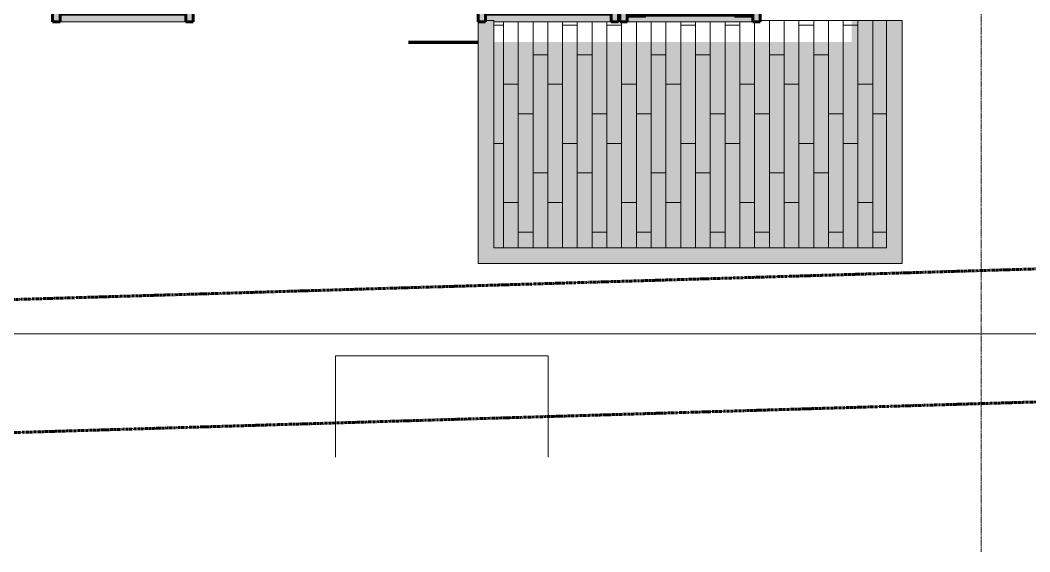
# Model space of a CAD drawing. Header units: inches. Extents: x -4105 to -1989, y 9836 to 11159.
# Drawn here: x -3414.5 to -3141.1, y 9836.2 to 9980.1 of the extents above; entities that cross this region are included whole.
import ezdxf

# ---------------------------------------------------------------- set-up
doc = ezdxf.new("R2010")
doc.units = ezdxf.units.IN
doc.header["$MEASUREMENT"] = 0
doc.linetypes.add('Double Dash 3_8_', pattern=[1, 0.375, -0.125, 0.125, -0.125, 0.125, -0.125])
doc.linetypes.add('Grid Line 1_2_', pattern=[0.875, 0.5, -0.125, 0.125, -0.125])
for name, color, linetype, lineweight in [('0-1', 7, 'Continuous', 5), ('0-2', 7, 'Continuous', 9), ('A-AREA-1', 130, 'Continuous', 80), ('A-FLOR-1', 250, 'Continuous', 18), ('A-FLOR-PATT-1', 251, 'Continuous', 9), ('A-GLAZ-1', 27, 'Continuous', 18), ('A-GLAZ-2', 170, 'Continuous', 18), ('A-GLAZ-3', 250, 'Continuous', 18), ('A-GLAZ-4', 10, 'Continuous', 60), ('A-WALL-5', 23, 'Continuous', 5), ('A-WALL-9', 250, 'Continuous', 18), ('C-PROP-LINE-1', 10, 'Double Dash 3_8_', 60), ('C-TOPO', 7, 'Continuous', 9), ('S-GRID-1', 1, 'Grid Line 1_2_', 9)]:
    doc.layers.add(name, color=color, linetype=linetype, lineweight=lineweight)
doc.layers.add('0-3', color=255, linetype='Continuous', lineweight=5, transparency=1)
doc.layers.add('A-AREA-PATT-1', color=7, linetype='Continuous', lineweight=9, transparency=1)

# ---------------------------------------------------------------- blocks, each defined once
blk = doc.blocks.new('CTR  - Topography_rvt-1-ENLARGED FLOOR PLAN - 2ND FLOOR PLAN - WEST')
at = {"layer": 'C-TOPO'}
for p, q in [((-2699.65, 9895.19), (-3561.58, 9895.19)), ((-3329.12, 9861.8), (-3329.12, 9889.19)), ((-3329.12, 9889.19), (-3271.52, 9889.19)), ((-3271.52, 9889.19), (-3329.12, 9889.19)), ((-3329.12, 9889.19), (-3329.12, 9861.8)), ((-3271.52, 9889.19), (-3271.52, 9861.8)), ((-3271.52, 9861.8), (-3271.52, 9889.19))]:
    blk.add_line(p, q, dxfattribs=at)
blk = doc.blocks.new('_THE_ WINDOW _ DOOR - Door - 2nd Floor-2113405-ENLARGED FLOOR PLAN - 2ND FLOOR PLAN - WEST')
at = {"layer": 'A-GLAZ-1'}
h = blk.add_hatch(color=256, dxfattribs=at)
h.paths.add_polyline_path([(-19.0125, 4.9375), (-19.0125, -1.0625), (-17.0125, -1.0625), (-17.0125, 4.9375)], flags=0)
h.paths.add_polyline_path([(19.0125, 4.9375), (17.0125, 4.9375), (17.0125, -1.0625), (19.0125, -1.0625), (19.0125, 4.625)], flags=0)
h = blk.add_hatch(color=256, dxfattribs=at)
h.paths.add_polyline_path([(17.0125, 4.9375), (-17.0125, 4.9375), (-17.0125, 3.4375), (17.0125, 3.4375), (17.0125, 4.625)], flags=0)
h.paths.add_polyline_path([(17.0125, 1.4375), (-17.0125, 1.4375), (-17.0125, -1.0625), (17.0125, -1.0625)], flags=0)
h = blk.add_hatch(color=256, dxfattribs=at)
h.paths.add_polyline_path([(-17.0125, 3.4375), (-17.0125, 2.9375), (-12.0125, 2.9375), (-12.0125, 3.4375)], flags=0)
h.paths.add_polyline_path([(12.0125, 3.4375), (12.0125, 2.9375), (17.0125, 2.9375), (17.0125, 3.4375)], flags=0)
h.paths.add_polyline_path([(-17.0125, 1.9375), (-17.0125, 1.4375), (-12.0125, 1.4375), (-12.0125, 1.9375), (-13.2625, 1.9375)], flags=0)
h.paths.add_polyline_path([(12.0125, 1.9375), (12.0125, 1.4375), (17.0125, 1.4375), (17.0125, 1.9375), (15.7625, 1.9375)], flags=0)
h = blk.add_hatch(color=256, dxfattribs=at)
h.paths.add_polyline_path([(-5.5021, 3.4375), (-12.0125, 3.4375), (-12.0125, 2.9375), (12.0125, 2.9375), (12.0125, 3.4375)], flags=0)
h.paths.add_polyline_path([(-5.5021, 1.9375), (-12.0125, 1.9375), (-12.0125, 1.4375), (12.0125, 1.4375), (12.0125, 1.9375)], flags=0)
at = {"layer": 'A-GLAZ-2'}
blk.add_hatch(color=256, dxfattribs=at).paths.add_polyline_path([(-17.0125, 2.9375), (-17.0125, 1.9375), (17.0125, 1.9375), (17.0125, 2.9375), (-12.0125, 2.9375)], flags=0)
at = {"layer": 'A-GLAZ-3'}
for p, q in [((-17.0125, 4.9375), (17.0125, 4.9375)), ((-12.0125, 3.4375), (12.0125, 3.4375)), ((12.0125, 1.4375), (-12.0125, 1.4375)), ((17.0125, -1.0625), (-17.0125, -1.0625)), ((17.0125, -35.0875), (17.0125, -1.0625))]:
    blk.add_line(p, q, dxfattribs=at)
blk.add_arc((17.0125, -1.0625), 34.025, 180, 270, dxfattribs=at)
at = {"layer": 'A-GLAZ-4'}
for p, q in [((-17.0125, 4.9375), (-19.0125, 4.9375)), ((-19.0125, 4.9375), (-19.0125, -1.0625)), ((-17.0125, -1.0625), (-17.0125, 4.9375)), ((-12.0125, 3.4375), (-17.0125, 3.4375)), ((-17.0125, 3.4375), (-17.0125, 1.4375)), ((17.0125, 2.9375), (-17.0125, 2.9375)), ((-17.0125, 2.9375), (-17.0125, 1.9375)), ((-12.0125, 1.4375), (-12.0125, 3.4375)), ((17.0125, 3.4375), (12.0125, 3.4375)), ((12.0125, 3.4375), (12.0125, 1.4375)), ((19.0125, 4.9375), (17.0125, 4.9375)), ((17.0125, 4.9375), (17.0125, -1.0625)), ((17.0125, 1.4375), (17.0125, 3.4375)), ((17.0125, 1.9375), (17.0125, 2.9375)), ((19.0125, -1.0625), (19.0125, 4.9375)), ((-17.0125, 1.9375), (17.0125, 1.9375)), ((-17.0125, 1.4375), (-12.0125, 1.4375)), ((12.0125, 1.4375), (17.0125, 1.4375)), ((-19.0125, -1.0625), (-17.0125, -1.0625)), ((17.0125, -1.0625), (19.0125, -1.0625))]:
    blk.add_line(p, q, dxfattribs=at)
blk = doc.blocks.new('_THE_ WINDOW _ DOOR - Window - 2nd Floor-V56-ENLARGED FLOOR PLAN - 2ND FLOOR PLAN - WEST')
at = {"layer": 'A-GLAZ-1'}
h = blk.add_hatch(color=256, dxfattribs=at)
h.paths.add_polyline_path([(-19.01, -4.94), (-17.01, -4.94), (-17.01, 1.06), (-19.01, 1.06), (-19.01, -4.63)], flags=0)
h.paths.add_polyline_path([(19.01, -4.94), (19.01, 1.06), (17.01, 1.06), (17.01, -4.94)], flags=0)
h = blk.add_hatch(color=256, dxfattribs=at)
h.paths.add_polyline_path([(17.01, -4.94), (17.01, -2.94), (-17.01, -2.94), (-17.01, -4.63), (-14.76, -4.63), (-14.76, -4.94), (-3.73, -4.94)], flags=0)
h.paths.add_polyline_path([(17.01, -1.94), (17.01, 1.06), (-17.01, 1.06), (-17.01, -1.94), (-3.73, -1.94)], flags=0)
at = {"layer": 'A-GLAZ-2'}
blk.add_hatch(color=256, dxfattribs=at).paths.add_polyline_path([(17.01, -2.94), (17.01, -1.94), (-17.01, -1.94), (-17.01, -2.94), (-3.73, -2.94)], flags=0)
at = {"layer": 'A-GLAZ-3'}
for p, q in [((17.01, 1.06), (-17.01, 1.06)), ((-14.76, -4.94), (17.01, -4.94))]:
    blk.add_line(p, q, dxfattribs=at)
at = {"layer": 'A-GLAZ-4'}
for p, q in [((-19.01, -4.94), (-19.01, 1.06)), ((-19.01, 1.06), (-17.01, 1.06)), ((-17.01, 1.06), (-17.01, -4.94)), ((17.01, -4.94), (17.01, 1.06)), ((17.01, 1.06), (19.01, 1.06)), ((19.01, 1.06), (19.01, -4.94)), ((-17.01, -1.94), (17.01, -1.94)), ((-17.01, -2.94), (-17.01, -1.94)), ((17.01, -1.94), (17.01, -2.94)), ((-17.01, -4.94), (-19.01, -4.94)), ((17.01, -2.94), (-17.01, -2.94)), ((19.01, -4.94), (17.01, -4.94))]:
    blk.add_line(p, q, dxfattribs=at)
blk = doc.blocks.new('_THE_ WINDOW _ DOOR - Window - 2nd Floor-2113400-ENLARGED FLOOR PLAN - 2ND FLOOR PLAN - WEST')
at = {"layer": 'A-GLAZ-1'}
h = blk.add_hatch(color=256, dxfattribs=at)
h.paths.add_polyline_path([(-17.01, -4.94), (-17.01, 1.06), (-19.01, 1.06), (-19.01, -4.94)], flags=0)
h.paths.add_polyline_path([(17.01, -4.94), (19.01, -4.94), (19.01, 1.06), (17.01, 1.06), (17.01, -4.44)], flags=0)
h = blk.add_hatch(color=256, dxfattribs=at)
h.paths.add_polyline_path([(17.01, -4.94), (17.01, -2.94), (-17.01, -2.94), (-17.01, -4.94), (6.06, -4.94)], flags=0)
h.paths.add_polyline_path([(6.06, -1.94), (17.01, -1.94), (17.01, 1.06), (-17.01, 1.06), (-17.01, -1.94)], flags=0)
at = {"layer": 'A-GLAZ-2'}
blk.add_hatch(color=256, dxfattribs=at).paths.add_polyline_path([(10.2, -2.94), (17.01, -2.94), (17.01, -1.94), (-17.01, -1.94), (-17.01, -2.94), (6.06, -2.94)], flags=0)
at = {"layer": 'A-GLAZ-3'}
for p, q in [((17.01, 1.06), (-17.01, 1.06)), ((-17.01, -4.94), (17.01, -4.94))]:
    blk.add_line(p, q, dxfattribs=at)
at = {"layer": 'A-GLAZ-4'}
for p, q in [((-19.01, -4.94), (-19.01, 1.06)), ((-19.01, 1.06), (-17.01, 1.06)), ((-17.01, 1.06), (-17.01, -4.94)), ((17.01, -4.94), (17.01, 1.06)), ((17.01, 1.06), (19.01, 1.06)), ((19.01, 1.06), (19.01, -4.94)), ((-17.01, -1.94), (17.01, -1.94)), ((-17.01, -2.94), (-17.01, -1.94)), ((17.01, -1.94), (17.01, -2.94)), ((-17.01, -4.94), (-19.01, -4.94)), ((17.01, -2.94), (-17.01, -2.94)), ((19.01, -4.94), (17.01, -4.94))]:
    blk.add_line(p, q, dxfattribs=at)
blk = doc.blocks.new('Family - ___-1878357-ENLARGED FLOOR PLAN - 2ND FLOOR PLAN - WEST')
at = {"layer": 'C-PROP-LINE-1'}
for p, q in [((-3867.12, 9890.98), (-2053.88, 9945.26)), ((-3638.68, 9861.8), (-2053.88, 9909.25))]:
    blk.add_line(p, q, dxfattribs=at)
blk = doc.blocks.new('CTR - 1st Phase - Shell_rvt-1-ENLARGED FLOOR PLAN - 2ND FLOOR PLAN - WEST')
at = {"layer": 'A-AREA-PATT-1'}
for points in [[(-3286.29, 9918.44), (-3179.96, 9918.44), (-3179.96, 9980), (-3189.37, 9980), (-3189.37, 9974.19), (-3286.29, 9974.19), (-3286.29, 9936.8)], [(-3179.96, 9980), (-3177.84, 9980), (-3177.84, 9980.19), (-3189.37, 9980.19), (-3189.37, 9980), (-3182.95, 9980)]]:
    blk.add_hatch(color=256, dxfattribs=at).paths.add_polyline_path(points, flags=0)
at = {"layer": 'A-FLOR-PATT-1'}
h = blk.add_hatch(dxfattribs=at)
h.set_pattern_fill('FP_11', color=256, style=0, pattern_type=2)
h.set_pattern_definition([(270, (-3951.659, 121570.733), (4, 2e-16), []), (0, (-3951.659, 121570.733), (8, 8), [4, -28]), (0, (-3947.659, 121554.733), (8, 8), [4, -28])])
h.paths.add_polyline_path([(-3286.29, 9918.44), (-3179.96, 9918.44), (-3179.96, 9980), (-3214.11, 9980), (-3214.11, 9979.69), (-3252.14, 9979.69), (-3252.14, 9980), (-3252.51, 9980), (-3252.51, 9979.69), (-3286.29, 9979.69), (-3286.29, 9936.8)], flags=0)
at = {"layer": 'A-WALL-5'}
for points in [[(-3289.79, 9914.19), (-3286.29, 9914.19), (-3286.29, 9980), (-3288.54, 9980), (-3288.54, 9979.69), (-3290.54, 9979.69), (-3290.54, 9914.19)], [(-3179.96, 9914.19), (-3175.71, 9914.19), (-3175.71, 9980), (-3179.96, 9980), (-3179.96, 9914.94)], [(-3275.25, 9914.19), (-3179.96, 9914.19), (-3179.96, 9918.44), (-3286.29, 9918.44), (-3286.29, 9914.19)]]:
    blk.add_hatch(color=256, dxfattribs=at).paths.add_polyline_path(points, flags=0)
at = {"layer": 'A-AREA-1'}
blk.add_line((-3309.37, 9974.19), (-3290.54, 9974.19), dxfattribs=at)
at = {"layer": 'A-FLOR-1'}
for p, q in [((-3252.14, 9980), (-3252.51, 9980)), ((-3179.96, 9980), (-3214.11, 9980))]:
    blk.add_line(p, q, dxfattribs=at)
at = {"layer": 'A-WALL-9'}
for p, q in [((-3290.54, 9914.19), (-3290.54, 9979.69)), ((-3288.54, 9980), (-3286.29, 9980)), ((-3286.29, 9980), (-3286.29, 9918.44)), ((-3179.96, 9918.44), (-3179.96, 9980)), ((-3179.96, 9980), (-3175.71, 9980)), ((-3175.71, 9980), (-3175.71, 9914.19)), ((-3286.29, 9918.44), (-3179.96, 9918.44)), ((-3290.54, 9914.19), (-3286.29, 9914.19)), ((-3179.96, 9914.19), (-3286.29, 9914.19)), ((-3179.96, 9914.19), (-3175.71, 9914.19))]:
    blk.add_line(p, q, dxfattribs=at)
at = {"layer": 'S-GRID-1'}
blk.add_line((-3154.32, 9836.18), (-3154.32, 11126.32), dxfattribs=at)
at = {"layer": '0-2', "rotation": 180}
blk.add_blockref('_THE_ WINDOW _ DOOR - Door - 2nd Floor-2113405-ENLARGED FLOOR PLAN - 2ND FLOOR PLAN - WEST', (-3233.12, 9984.63), dxfattribs=at)
at = {"layer": '0-2'}
for name, p in [('_THE_ WINDOW _ DOOR - Window - 2nd Floor-2113400-ENLARGED FLOOR PLAN - 2ND FLOOR PLAN - WEST', (-3386.72, 9984.63)), ('_THE_ WINDOW _ DOOR - Window - 2nd Floor-V56-ENLARGED FLOOR PLAN - 2ND FLOOR PLAN - WEST', (-3271.52, 9984.63))]:
    blk.add_blockref(name, p, dxfattribs=at)
at = {"layer": '0-3'}
blk.add_blockref('Family - ___-1878357-ENLARGED FLOOR PLAN - 2ND FLOOR PLAN - WEST', (0, 0), dxfattribs=at)

msp = doc.modelspace()

# ---------------------------------------------------------------- block references
at = {"layer": '0-1'}
for name in ['CTR - 1st Phase - Shell_rvt-1-ENLARGED FLOOR PLAN - 2ND FLOOR PLAN - WEST', 'CTR  - Topography_rvt-1-ENLARGED FLOOR PLAN - 2ND FLOOR PLAN - WEST']:
    msp.add_blockref(name, (0, 0), dxfattribs=at)

doc.saveas('drawing.dxf')
